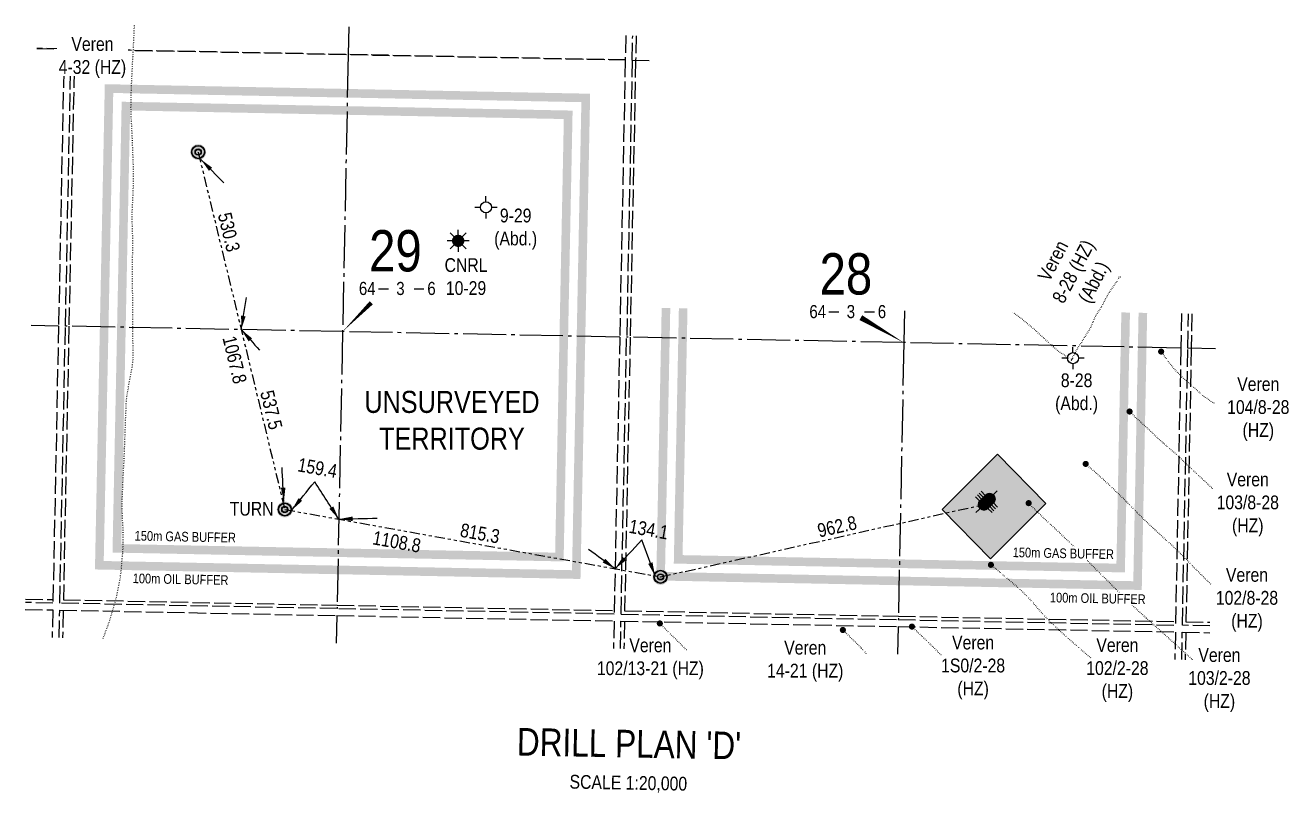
# Model space of a CAD drawing. Extents: x 398369 to 421873, y 6032457 to 6050071.
# Drawn here: x 417433 to 421102, y 6039778 to 6042005 of the extents above; entities that cross this region are included whole.
import ezdxf
from ezdxf.enums import TextEntityAlignment as Align

# ---------------------------------------------------------------- set-up
doc = ezdxf.new("R2010")
doc.units = 0
doc.header["$LTSCALE"] = 5
for name, pattern in [('foc-DOT', [1, 0.2, -0.8]), ('foc-DRILLPATH', [14.75, 6, -1.75, 1.75, -1.75, 1.75, -1.75]), ('foc-QUARTERLINE', [33, 25, -3, 2, -3]), ('foc-UNSURVEYED', [12.5, 10, -2.5])]:
    doc.linetypes.add(name, pattern=pattern)
for name, color, linetype in [('10', 1, 'Continuous'), ('9', 3, 'Continuous'), ('ABADATA-DRILL', 8, 'foc-DOT'), ('ABADATA-DRILL-T', 8, 'Continuous'), ('AS-TARGET-GAS', 182, 'Continuous'), ('AS-TARGET-GAS-H', 181, 'Continuous'), ('AS-TARGET-OIL', 146, 'Continuous'), ('AS-TARGET-OIL-H', 131, 'Continuous'), ('DETAIL-HZ-Existing', 8, 'foc-DOT'), ('DETAIL-T', 7, 'Continuous'), ('L-BD', 7, 'Continuous'), ('L-MON', 1, 'Continuous'), ('L-SECLBL', 7, 'Continuous'), ('L-SECQ', 8, 'foc-QUARTERLINE'), ('L-UNS-T', 3, 'Continuous'), ('L-USEC', 7, 'foc-UNSURVEYED'), ('P-BUFFER-PURPLE-T', 187, 'Continuous'), ('P-PDRILLPATH', 12, 'foc-DRILLPATH'), ('P-PROPOSED', 10, 'Continuous'), ('P-PROPOSED-H', 21, 'Continuous')]:
    doc.layers.add(name, color=color, linetype=linetype)
doc.styles.add('80CG', font='ARIALN.TTF', dxfattribs={"height": 10})
doc.styles.add('80L', font='ARIALN.TTF', dxfattribs={"height": 10})
doc.styles.add('SIMPLEX', font='ARIALN.TTF')
doc.styles.get("Standard").update_dxf_attribs({"font": 'ARIALN.TTF'})
doc.dimstyles.new('Compass 5 000', dxfattribs={"dimscale": 5, "dimtxt": 9, "dimasz": 2, "dimexe": 0.2, "dimexo": 0.0625, "dimgap": 0.5, "dimtad": 0, "dimtih": 1, "dimtoh": 1, "dimzin": 0, "dimdsep": 46, "dimtxsty": '80CG', "dimcen": 0.1, "dimse1": 1, "dimse2": 1, "dimclrd": 256, "dimclrt": 256, "dimaunit": 1, "dimadec": 4, "dimazin": 0, "dimtfac": 0.06, "dimtofl": 0, "dimtmove": 0, "dimatfit": 1, "dimfxl": 0.2, "dimtolj": 1, "dimtzin": 0, "dimlwd": -1, "dimarcsym": 0})

# ---------------------------------------------------------------- blocks, each defined once
blk = doc.blocks.new('GABD')
for p, q in [((-0.81, 0), (-1.62, 0)), ((0, 0.81), (0, 1.62)), ((1.62, 0), (0.81, 0)), ((0, -0.81), (0, -1.62))]:
    blk.add_line(p, q)
blk.add_circle((0, 0), 0.8)
blk = doc.blocks.new('GAS')
h = blk.add_hatch(color=255)
h.dxf.hatch_style = 1
edge = h.paths.add_edge_path()
edge.add_arc((0, 0), 0.9, 0, 360)
for p, q in [((-0.81, 0), (-1.62, 0)), ((-0.57, 0.57), (-1.14, 1.14)), ((0, 0.81), (0, 1.62)), ((0.57, 0.57), (1.14, 1.14)), ((1.62, 0), (0.81, 0)), ((-0.57, -0.57), (-1.14, -1.14)), ((0, -0.81), (0, -1.62)), ((1.14, -1.14), (0.57, -0.57))]:
    blk.add_line(p, q)
blk.add_circle((0, 0), 0.8)
blk = doc.blocks.new('BH_Existing')
at = {"layer": 'DETAIL-HZ-Existing'}
h = blk.add_hatch(color=256, dxfattribs=at)
h.dxf.hatch_style = 1
edge = h.paths.add_edge_path()
edge.add_arc((0, 0), 0.45, 0, 360)
blk = doc.blocks.new('L-SECLBL')
at = {"layer": '9', "color": 7}
for p, q in [((-5.08, -27.83), (-12.29, -27.83)), ((20.7, -27.83), (13.5, -27.83))]:
    blk.add_line(p, q, dxfattribs=at)
at = {"layer": '10', "color": 2, "style": 'SIMPLEX'}
blk.add_attdef('SEC', text='', height=30, dxfattribs=at).set_placement((0, 0), align=Align.MIDDLE)
at = {"layer": '10', "color": 5, "style": '80L'}
blk.add_attdef('TWP', text='', height=9.5, dxfattribs=at).set_placement((-14.43, -27.37), align=Align.MIDDLE_RIGHT)
blk.add_attdef('RGE', text='', height=9.5, dxfattribs=at).set_placement((3.62, -27.37), align=Align.MIDDLE_CENTER)
blk.add_attdef('MER', text='', height=9.5, dxfattribs=at).set_placement((23.17, -27.37), align=Align.MIDDLE_LEFT)
blk = doc.blocks.new('WC')
at = {"layer": 'L-MON'}
h = blk.add_hatch(color=255, dxfattribs=at)
h.dxf.hatch_style = 1
edge = h.paths.add_edge_path()
edge.add_arc((0, 0), 0.9, 0, 360)
at = {"layer": 'L-MON', "color": 240, "flags": 128}
for points in [[(-0.62, 0.5), (-1.23, 1.12)], [(0.52, 0.61), (1.13, 1.21)], [(-1.18, -1.18), (-0.56, -0.57)], [(1.16, -1.18), (0.56, -0.57)]]:
    blk.add_lwpolyline(points, dxfattribs=at)
at = {"layer": 'L-MON', "color": 240}
for radius in [0.8, 0.373]:
    blk.add_circle((0, 0), radius, dxfattribs=at)
blk = doc.blocks.new('plbh')
at = {"layer": 'L-MON'}
h = blk.add_hatch(color=255, dxfattribs=at)
h.dxf.hatch_style = 1
edge = h.paths.add_edge_path()
edge.add_arc((0, 0), 1.16, 0, 360)
h = blk.add_hatch(color=256, dxfattribs=at)
h.dxf.hatch_style = 1
h.paths.add_polyline_path([(-0.96, 0, 1), (0.96, 0, 1)])
h.paths.add_polyline_path([(0.91, 0, -1), (-0.91, 0, -1)], flags=16)
h.paths.add_polyline_path([(0.45, 0, -1), (-0.45, 0, -1)], flags=0)
h = blk.add_hatch(color=256, dxfattribs=at)
h.dxf.hatch_style = 1
h.paths.add_polyline_path([(-0.45, 0, 1), (0.45, 0, 1)])
h.paths.add_polyline_path([(0.4, 0, -1), (-0.4, 0, -1)], flags=16)
at = {"layer": 'L-MON', "color": 240}
for radius in [0.96, 0.91, 0.45, 0.4]:
    blk.add_circle((0, 0), radius, dxfattribs=at)

msp = doc.modelspace()

# ---------------------------------------------------------------- hatches: boundary and pattern name
at = {"layer": 'AS-TARGET-GAS-H'}
h = msp.add_hatch(color=256, dxfattribs=at)
h.dxf.hatch_style = 1
h.paths.add_polyline_path([(417686.651, 6040475.002), (417713.248, 6041783.517), (419022.411, 6041757.846), (418996.284, 6040449.322)])
h.paths.add_polyline_path([(417712.143, 6040499.496), (417737.724, 6041758.043), (418996.928, 6041733.352), (418971.798, 6040474.796)], flags=16)
h = msp.add_hatch(color=256, dxfattribs=at)
h.dxf.hatch_style = 1
h.paths.add_polyline_path([(419355.992, 6041184.12), (419331.003, 6041184.404), (419316.201, 6040443.049), (420625.834, 6040417.369), (420640.622, 6041171.573), (420615.638, 6041172.063), (420601.339, 6040442.843), (419341.684, 6040467.543)])
at = {"layer": 'AS-TARGET-OIL-H'}
h = msp.add_hatch(color=256, dxfattribs=at)
h.dxf.hatch_style = 1
h.paths.add_polyline_path([(417635.667, 6040426.014), (417664.294, 6041834.465), (419073.378, 6041806.835), (419045.255, 6040398.374)])
h.paths.add_polyline_path([(417661.159, 6040450.508), (417688.771, 6041808.991), (419047.894, 6041782.34), (419020.769, 6040423.848)], flags=16)
h = msp.add_hatch(color=256, dxfattribs=at)
h.dxf.hatch_style = 1
h.paths.add_polyline_path([(419306.015, 6041184.688), (419281.026, 6041184.973), (419265.234, 6040394.06), (420674.822, 6040366.42), (420690.591, 6041170.593), (420665.607, 6041171.083), (420650.328, 6040391.895), (419290.717, 6040418.555)])
at = {"layer": 'P-PROPOSED-H'}
h = msp.add_hatch(color=256, dxfattribs=at)
h.dxf.hatch_style = 1
h.paths.add_polyline_path([(420396.113, 6040617.709), (420235.715, 6040456.916), (420095.728, 6040599.795), (420256.126, 6040760.588)])

# ---------------------------------------------------------------- linework, layer by layer
at = {"layer": 'ABADATA-DRILL', "flags": 128}
for points in [[(420613.873, 6041274.841), (420613.873, 6041274.841), (420613.011, 6041274.787), (420612.463, 6041274.858), (420612.254, 6041274.942), (420611.877, 6041275.08), (420611.287, 6041275.091), (420610.712, 6041274.853), (420609.943, 6041274.408), (420609.57, 6041274.225), (420608.594, 6041273.924), (420608.383, 6041273.898), (420608.173, 6041273.892), (420607.984, 6041273.946), (420608.165, 6041274.012), (420608.456, 6041274.067), (420608.767, 6041274.071), (420609.005, 6041273.986), (420608.965, 6041273.457), (420608.817, 6041273.049), (420608.605, 6041272.463), (420608.321, 6041271.729), (420607.454, 6041269.896), (420606.832, 6041268.758), (420604.264, 6041264.807), (420600.686, 6041259.877), (420597.921, 6041256.06), (420596.511, 6041254.027), (420592.227, 6041247.75), (420587.952, 6041241.433), (420583.694, 6041234.985), (420579.547, 6041228.526), (420575.617, 6041221.952), (420571.904, 6041215.223), (420568.489, 6041208.869), (420565.063, 6041202.515), (420561.505, 6041196.004), (420558.15, 6041189.698), (420554.985, 6041183.879), (420551.423, 6041178.208), (420547.293, 6041172.118), (420543.279, 6041165.826), (420539.484, 6041159.009), (420535.965, 6041151.457), (420532.989, 6041144.044), (420530.097, 6041136.839), (420526.746, 6041129.713), (420523.276, 6041123.1), (420519.966, 6041117.014), (420516.095, 6041110.889), (420511.41, 6041104.1), (420506.676, 6041096.781), (420502.189, 6041089.348), (420497.798, 6041082.203), (420493.294, 6041075.43), (420488.752, 6041068.738), (420484.636, 6041061.857), (420481.232, 6041055.603), (420478.684, 6041050.642), (420476.338, 6041046.287), (420474.05, 6041042.331), (420472.399, 6041039.213), (420471.272, 6041036.845), (420470.531, 6041035.269), (420470.131, 6041034.247), (420470.238, 6041033.574), (420470.883, 6041033.342), (420471.688, 6041033.566), (420472.001, 6041033.75), (420472.356, 6041033.973), (420472.79, 6041034.194), (420472.8, 6041034.164), (420472.468, 6041034.091), (420472.118, 6041034.077), (420471.908, 6041034.072), (420471.818, 6041034.063), (420471.789, 6041034.134), (420471.782, 6041034.284), (420471.745, 6041034.465), (420471.68, 6041034.686), (420471.604, 6041034.888), (420471.456, 6041034.991), (420471.187, 6041035.086), (420470.582, 6041035.338), (420469.641, 6041035.797), (420468.443, 6041036.41), (420467.048, 6041037.188), (420465.506, 6041038.128), (420463.807, 6041039.232), (420461.921, 6041040.449), (420459.945, 6041041.698), (420457.822, 6041043.07), (420455.61, 6041044.524), (420453.399, 6041046.017), (420451.207, 6041047.461), (420449.074, 6041048.863), (420446.861, 6041050.277), (420444.529, 6041051.713), (420442.077, 6041053.191), (420439.558, 6041054.781), (420436.942, 6041056.553), (420434.192, 6041058.607), (420431.356, 6041060.883), (420428.384, 6041063.352), (420425.197, 6041066.045), (420421.832, 6041068.882), (420418.211, 6041071.963), (420414.346, 6041075.27), (420410.354, 6041078.819), (420406.131, 6041082.773), (420401.714, 6041087.01), (420397.08, 6041091.442), (420392.226, 6041095.888), (420386.978, 6041100.612), (420381.583, 6041105.499), (420375.904, 6041110.702), (420370.018, 6041116.078), (420363.855, 6041121.59), (420357.602, 6041127.104), (420351.456, 6041132.466), (420345.014, 6041137.983), (420338.499, 6041143.402), (420331.763, 6041148.786), (420324.778, 6041154.204), (420317.566, 6041159.777), (420310.314, 6041165.32), (420302.971, 6041170.845), (420299.606, 6041173.392)], [(420613.873, 6041274.841), (420613.873, 6041274.841), (420613.011, 6041274.787), (420612.463, 6041274.858), (420612.254, 6041274.942), (420611.877, 6041275.08), (420611.287, 6041275.091), (420610.712, 6041274.853), (420609.943, 6041274.408), (420609.57, 6041274.225), (420608.594, 6041273.924), (420608.383, 6041273.898), (420608.173, 6041273.892), (420607.984, 6041273.946), (420608.165, 6041274.012), (420608.456, 6041274.067), (420608.767, 6041274.071), (420609.005, 6041273.986), (420608.965, 6041273.457), (420608.817, 6041273.049), (420608.605, 6041272.463), (420608.321, 6041271.729), (420607.454, 6041269.896), (420606.832, 6041268.758), (420604.264, 6041264.807), (420600.686, 6041259.877), (420597.921, 6041256.06), (420596.511, 6041254.027), (420592.227, 6041247.75), (420587.952, 6041241.433), (420583.694, 6041234.985), (420579.547, 6041228.526), (420575.617, 6041221.952), (420571.904, 6041215.223), (420568.489, 6041208.869), (420565.063, 6041202.515), (420561.505, 6041196.004), (420558.15, 6041189.698), (420554.985, 6041183.879), (420551.423, 6041178.208), (420547.293, 6041172.118), (420543.279, 6041165.826), (420539.484, 6041159.009), (420535.965, 6041151.457), (420532.989, 6041144.044), (420530.097, 6041136.839), (420526.746, 6041129.713), (420523.276, 6041123.1), (420519.966, 6041117.014), (420516.095, 6041110.889), (420511.41, 6041104.1), (420506.676, 6041096.781), (420502.189, 6041089.348), (420497.798, 6041082.203), (420493.294, 6041075.43), (420488.752, 6041068.738), (420484.636, 6041061.857), (420481.232, 6041055.603), (420478.684, 6041050.642), (420476.338, 6041046.287), (420474.05, 6041042.331), (420472.399, 6041039.213), (420471.272, 6041036.845), (420470.531, 6041035.269), (420470.131, 6041034.247), (420470.238, 6041033.574), (420470.883, 6041033.342), (420471.688, 6041033.566), (420472.001, 6041033.75), (420472.356, 6041033.973), (420472.79, 6041034.194), (420472.8, 6041034.164), (420472.468, 6041034.091), (420472.118, 6041034.077), (420471.908, 6041034.072), (420471.818, 6041034.063), (420471.789, 6041034.134), (420471.782, 6041034.284), (420471.745, 6041034.465), (420471.68, 6041034.686), (420471.624, 6041034.887), (420471.52, 6041035.199), (420471.444, 6041035.411), (420471.388, 6041035.622), (420471.434, 6041035.911), (420471.652, 6041036.337), (420471.979, 6041036.711), (420472.353, 6041036.904), (420472.706, 6041037.057), (420473.089, 6041037.189), (420473.462, 6041037.352), (420473.766, 6041037.556), (420473.981, 6041037.792), (420474.086, 6041038.04), (420474.141, 6041038.289), (420474.316, 6041038.525), (420474.58, 6041038.74), (420474.741, 6041038.807), (420474.892, 6041038.844), (420474.952, 6041038.843), (420475.122, 6041038.839)], [(420885.406, 6040908.624), (420880.115, 6040911.531), (420864.027, 6040922.202), (420848.894, 6040934.135), (420834.276, 6040946.838), (420820.173, 6040959.801), (420805.644, 6040972.462), (420791.104, 6040985.064), (420777.563, 6040998.656), (420764.941, 6041013.251), (420753.152, 6041028.52), (420744.205, 6041040.674), (420731.132, 6041058.348)], [(420880.53, 6040659.931), (420877.998, 6040662.386), (420864.305, 6040675.872), (420850.344, 6040688.962), (420836.152, 6040701.988), (420822.184, 6040715.178), (420808.375, 6040728.386), (420794.6, 6040741.743), (420780.663, 6040754.993), (420766.357, 6040767.81), (420751.816, 6040780.372), (420737.337, 6040793.023), (420723.091, 6040805.829), (420709.02, 6040818.881), (420694.985, 6040832.283), (420681.006, 6040845.424), (420666.863, 6040858.398), (420654.622, 6040869.876), (420639.469, 6040884.399)], [(420875.109, 6040383.514), (420864.665, 6040393.792), (420851.003, 6040407.317), (420837.291, 6040420.863), (420823.793, 6040434.564), (420810.518, 6040448.452), (420797.159, 6040462.171), (420783.629, 6040475.783), (420769.915, 6040489.209), (420755.833, 6040502.222), (420741.657, 6040515.027), (420727.473, 6040527.932), (420713.31, 6040540.906), (420699.319, 6040553.987), (420685.452, 6040567.276), (420671.8, 6040580.791), (420658.29, 6040594.433), (420644.781, 6040608.095), (420631.361, 6040621.755), (420617.819, 6040635.258), (420604.124, 6040648.653), (420590.247, 6040661.922), (420576.227, 6040675.044), (420562.084, 6040688.008), (420547.817, 6040700.785), (420533.459, 6040713.443), (420527.813, 6040718.402), (420512.119, 6040732.346)], [(420822.548, 6040163.572), (420816.742, 6040169.12), (420802.639, 6040182.083), (420788.222, 6040194.842), (420773.886, 6040207.66), (420759.601, 6040220.517), (420745.345, 6040233.333), (420731.069, 6040246.139), (420716.763, 6040258.917), (420702.437, 6040271.724), (420688.241, 6040284.559), (420674.117, 6040297.443), (420659.984, 6040310.437), (420645.934, 6040323.549), (420632.056, 6040336.758), (420618.213, 6040350.256), (420604.582, 6040363.851), (420591.062, 6040377.493), (420577.593, 6040391.134), (420563.94, 6040404.639), (420550.238, 6040418.165), (420536.667, 6040431.758), (420523.098, 6040445.441), (420509.68, 6040459.201), (420496.385, 6040473.059), (420483.15, 6040486.966), (420469.592, 6040500.699), (420455.676, 6040514.049), (420441.657, 6040527.2), (420427.637, 6040540.312), (420413.585, 6040553.354), (420399.485, 6040566.448), (420385.595, 6040579.547), (420371.789, 6040592.905), (420361.172, 6040603.55), (420346.478, 6040618.545)], [(420526.701, 6040169.373), (420517.342, 6040177.121), (420502.822, 6040189.732), (420488.351, 6040202.292), (420473.862, 6040214.933), (420459.424, 6040227.622), (420445.065, 6040240.31), (420430.923, 6040253.304), (420417.005, 6040266.534), (420403.353, 6040280.049), (420389.997, 6040293.908), (420377.21, 6040308.206), (420364.77, 6040322.878), (420352.123, 6040337.183), (420338.989, 6040351.148), (420325.202, 6040364.436), (420310.866, 6040377.203), (420296.315, 6040389.785), (420281.691, 6040402.158), (420267.075, 6040414.471), (420252.398, 6040426.696), (420236.96, 6040439.394)], [(419352.879, 6040192.39), (419343.026, 6040202.352), (419329.496, 6040215.838), (419315.747, 6040229.378), (419302.098, 6040242.887), (419289.716, 6040255.25), (419275.599, 6040269.418)], [(419875.143, 6040182.149), (419870.87, 6040186.626), (419860.921, 6040197.12), (419854.244, 6040204.041), (419847.485, 6040210.893), (419841.459, 6040216.88), (419840.645, 6040217.686), (419830.307, 6040227.758), (419819.95, 6040237.8), (419807.05, 6040250.341)], [(420092.248, 6040177.892), (420089.841, 6040180.242), (420082.982, 6040187.066), (420076.349, 6040193.706), (420069.254, 6040200.764), (420062.334, 6040207.539), (420055.352, 6040214.245), (420048.37, 6040220.951), (420041.348, 6040227.648), (420034.296, 6040234.296), (420027.293, 6040240.973), (420023.405, 6040244.728), (420007.639, 6040260.076)]]:
    msp.add_lwpolyline(points, dxfattribs=at)
at = {"layer": 'L-SECLBL', "color": 5, "flags": 128}
for points in [[(418354.648, 6041116.422, 0, 12.817, 0), (418438.114, 6041200.223, 0, 12.817, 0)], [(419983.963, 6041084.473, 0, 15.993, 0), (419859.232, 6041156.953, 0, 0, 0)]]:
    msp.add_lwpolyline(points, format="xyseb", dxfattribs=at)
at = {"layer": 'L-SECQ'}
for p, q in [((418372.465, 6042000.78), (418370.849, 6041920.586)), ((418370.849, 6041920.586), (418354.648, 6041116.422)), ((419985.794, 6041176.96), (419983.963, 6041084.473)), ((417529.939, 6041132.593), (417450.106, 6041134.159)), ((418354.648, 6041116.422), (417550.043, 6041132.199)), ((418354.648, 6041116.422), (418338.447, 6040312.258)), ((419159.254, 6041100.645), (418354.648, 6041116.422)), ((419983.963, 6041084.473), (419179.358, 6041100.25)), ((419983.963, 6041084.473), (419968.051, 6040280.303)), ((420788.569, 6041068.696), (419983.963, 6041084.473)), ((420888.506, 6041066.737), (420808.673, 6041068.302)), ((418338.042, 6040292.153), (418336.422, 6040211.732)), ((419967.653, 6040260.199), (419966.073, 6040180.366))]:
    msp.add_line(p, q, dxfattribs=at)
at = {"layer": 'L-USEC'}
for p, q in [((419176.721, 6041975.469), (419175.311, 6041904.812)), ((419195.415, 6041904.418), (419196.82, 6041974.807)), ((419206.875, 6041974.475), (419205.472, 6041904.209)), ((417466.451, 6041938.32), (417546.284, 6041936.755)), ((417546.284, 6041936.755), (417466.451, 6041938.32)), ((417546.284, 6041936.755), (417529.939, 6041132.593)), ((417550.043, 6041132.199), (417566.388, 6041936.36)), ((417576.445, 6041936.142), (417560.1, 6041132.002)), ((417566.388, 6041936.36), (419175.311, 6041904.812)), ((419175.311, 6041904.812), (417566.388, 6041936.36)), ((419175.311, 6041904.812), (419159.254, 6041100.645)), ((419195.415, 6041904.418), (419179.358, 6041100.25)), ((419205.472, 6041904.209), (419189.415, 6041100.053)), ((419195.415, 6041904.418), (419244.733, 6041903.45)), ((420790.528, 6041168.634), (420788.569, 6041068.696)), ((420808.673, 6041068.302), (420810.633, 6041168.239)), ((420820.69, 6041168.042), (420818.73, 6041068.105)), ((417529.939, 6041132.593), (417513.594, 6040328.432)), ((417533.698, 6040328.038), (417550.043, 6041132.199)), ((417560.1, 6041132.002), (417543.959, 6040337.897)), ((419159.254, 6041100.645), (419143.197, 6040296.477)), ((419163.301, 6040296.083), (419179.358, 6041100.25)), ((419189.415, 6041100.053), (419173.559, 6040305.943)), ((420788.569, 6041068.696), (420772.8, 6040264.523)), ((420792.905, 6040264.129), (420808.673, 6041068.302)), ((420818.73, 6041068.105), (420803.159, 6040273.989)), ((417433.965, 6040340.054), (417513.798, 6040338.489)), ((417543.959, 6040337.897), (418338.65, 6040322.314)), ((417433.352, 6040309.893), (417513.185, 6040308.328)), ((417513.594, 6040328.432), (417433.76, 6040329.997)), ((417513.185, 6040308.328), (417511.562, 6040228.496)), ((417531.667, 6040228.101), (417533.289, 6040307.934)), ((417533.289, 6040307.934), (418338.042, 6040292.153)), ((418338.447, 6040312.258), (417533.698, 6040328.038)), ((417543.346, 6040307.736), (417541.723, 6040227.904)), ((419143.197, 6040296.477), (418338.447, 6040312.258)), ((418338.65, 6040322.314), (419143.387, 6040306.534)), ((419173.559, 6040305.943), (419968.25, 6040290.36)), ((418338.042, 6040292.153), (419142.796, 6040276.373)), ((419142.796, 6040276.373), (419141.202, 6040196.541)), ((419161.306, 6040196.147), (419162.9, 6040275.979)), ((419162.9, 6040275.979), (419967.653, 6040260.199)), ((419163.294, 6040296.083), (419968.051, 6040280.303)), ((419172.956, 6040275.771), (419171.363, 6040195.949)), ((419968.051, 6040280.303), (420772.8, 6040264.523)), ((419968.25, 6040290.36), (420772.998, 6040274.58)), ((420872.738, 6040262.564), (420792.905, 6040264.129)), ((420803.159, 6040273.989), (420872.935, 6040272.621)), ((419967.653, 6040260.199), (420772.406, 6040244.419)), ((420772.406, 6040244.419), (420770.841, 6040164.586)), ((420790.945, 6040164.192), (420792.51, 6040244.025)), ((420792.51, 6040244.025), (420872.344, 6040242.459)), ((420802.567, 6040243.828), (420801.002, 6040163.994))]:
    msp.add_line(p, q, dxfattribs=at)

# ---------------------------------------------------------------- block references
at = {"layer": 'ABADATA-DRILL-T'}
for name, p, xscale, yscale, zscale in [('GABD', (418770.895, 6041477.031), 19.99133700000017, 19.99133700000017, 19.99133700000017), ('GAS', (418690.177, 6041379.811), 19.99133700000017, 19.99133700000017, 19.99133700000017), ('GABD', (420475.071, 6041039.244), 19.99133700000017, 19.99133700000017, 19.99133700000017), ('BH_Existing', (420731.132, 6041058.348), 19.99133700000006, 19.99133700000006, 19.99133700000006), ('BH_Existing', (420639.469, 6040884.399), 19.99133700000006, 19.99133700000006, 19.99133700000006), ('BH_Existing', (420512.119, 6040732.346), 19.99133700000006, 19.99133700000006, 19.99133700000006), ('BH_Existing', (420346.478, 6040618.545), 19.99133700000006, 19.99133700000006, 19.99133700000006), ('BH_Existing', (420236.96, 6040439.394), 19.99133700000006, 19.99133700000006, 19.99133700000006), ('BH_Existing', (419275.656, 6040269.378), 19.99133700000017, 19.99133700000017, 19.99133700000017), ('BH_Existing', (420007.664, 6040260.1), 19.99133700000017, 19.99133700000017, 19.99133700000017), ('BH_Existing', (419807.057, 6040250.279), 19.99133700000017, 19.99133700000017, 19.99133700000017)]:
    msp.add_blockref(name, p, dxfattribs=dict(at, xscale=xscale, yscale=yscale, zscale=zscale))
at = {"layer": 'L-MON', "color": 2}
for name, p, xscale, yscale, zscale in [('plbh', (417935.384, 6041637.404), 19.99133700000017, 19.99133700000017, 19.99133700000017), ('WC', (420216.886, 6040614.534), 19.99133700000013, 19.99133700000013, 19.99133700000013), ('WC', (420222.181, 6040619.842), 19.99133700000013, 19.99133700000013, 19.99133700000013), ('WC', (420227.476, 6040625.15), 19.99133700000013, 19.99133700000013, 19.99133700000013), ('WC', (420232.771, 6040630.458), 19.99133700000013, 19.99133700000013, 19.99133700000013)]:
    msp.add_blockref(name, p, dxfattribs=dict(at, xscale=xscale, yscale=yscale, zscale=zscale))
at = {"layer": 'L-MON', "xscale": 19.99133700000016, "yscale": 19.99133700000016, "zscale": 19.99133700000016}
msp.add_blockref('plbh', (419277.708, 6040404.417), dxfattribs=at)
at = {"layer": 'L-SECLBL', "color": 5, "xscale": 3.998267400000043, "yscale": 3.998267400000043, "zscale": 3.998267400000043}
for p, values in [((418508.049, 6041351.021), {'SEC': '29', 'TWP': '64', 'RGE': '3', 'MER': '6'}), ((419815.875, 6041283.926), {'SEC': '28', 'TWP': '64', 'RGE': '3', 'MER': '6'})]:
    msp.add_blockref('L-SECLBL', p, dxfattribs=at).add_auto_attribs(values)

# ---------------------------------------------------------------- texts
at = {"layer": 'ABADATA-DRILL-T', "attachment_point": 1, "style": '80L'}
for s, width, insert, char_height in [('\\pxqc;9-29\\P(Abd.)', 37.20703, (418838.539, 6041473.336), 39.9827), ('\\pxqc;CNRL\\P10-29', 18.72321, (418703.671, 6041329.382), 39.9827), ('\\pxqc;8-28\\P(Abd.)', 11.33242, (420480.012, 6040995.087), 39.9827), ('\\pxqc;Veren\\P104/8-28 (HZ)', 70.70709, (420977.779, 6040983.978), 39.98267), ('\\pxqc;Veren\\P103/8-28 (HZ)', 70.70709, (420947.32, 6040707.287), 39.98267), ('\\pxqc;Veren\\P102/8-28 (HZ)', 70.70709, (420944.98, 6040430.313), 39.98267), ('\\pxqc;Veren\\P102/13-21 (HZ)', 307.67212, (419094.371, 6040225.883), 39.98267), ('\\pxqc;Veren\\P1S0/2-28 (HZ)', 213.71467, (420078.353, 6040233.908), 39.98267), ('\\pxqc;Veren\\P102/2-28 (HZ)', 70.70709, (420568.752, 6040226.401), 39.98267), ('\\pxqc;Veren\\P103/2-28 (HZ)', 70.70709, (420864.936, 6040197.612), 39.98267)]:
    msp.add_mtext_dynamic_manual_height_columns(s, width=width, gutter_width=50.022, heights=[0], dxfattribs=dict(at, insert=insert, char_height=char_height))
at = {"layer": 'AS-TARGET-GAS', "insert": (417751.34, 6040537.974), "char_height": 27.98787, "attachment_point": 1, "rotation": 358.87667, "style": '80L'}
msp.add_mtext_dynamic_manual_height_columns('150m GAS BUFFER', width=350.73979, gutter_width=189.999, heights=[0], dxfattribs=at)
at = {"layer": 'AS-TARGET-OIL', "insert": (417745.628, 6040414.391), "char_height": 27.98787, "attachment_point": 1, "rotation": 358.87667, "style": '80L'}
msp.add_mtext_dynamic_manual_height_columns('100m OIL BUFFER', width=403.96626, gutter_width=189.999, heights=[0], dxfattribs=at)
at = {"layer": 'DETAIL-T', "color": 3, "insert": (418704.197, 6039968.999), "char_height": 79.99595, "width": 965.88066, "attachment_point": 1, "rotation": 358.969991, "style": '80CG'}
msp.add_mtext("\\pxqc;DRILL PLAN 'D'\\P{\\H0.5002x;SCALE 1:20,000}", dxfattribs=at)
at = {"layer": 'L-BD'}
for s, rotation, p in [('1067.8', 283.623325, (418041.506, 6041034.594)), ('962.8', 12.610777, (419790.178, 6040550.641)), ('1108.8', 349.833114, (418512.083, 6040506.563))]:
    msp.add_text(s, height=39.9827, rotation=rotation, dxfattribs=at).set_placement(p, align=Align.MIDDLE_CENTER)
at = {"layer": 'P-BUFFER-PURPLE-T'}
for s, rotation, p in [('530.3', 283.623325, (418024.94, 6041405.081)), ('537.5', 283.623325, (418147.98, 6040889.069)), ('159.4', 349.833114, (418281.744, 6040720.798)), ('815.3', 349.833114, (418753.667, 6040531.053)), ('134.1', 349.833114, (419243.657, 6040542.397))]:
    msp.add_text(s, height=39.9827, rotation=rotation, dxfattribs=at).set_placement(p, align=Align.MIDDLE_CENTER)

# ---------------------------------------------------------------- leaders
at = {"layer": 'P-BUFFER-PURPLE-T', "path_type": 1}
for points in [[(417943.329, 6041616.155), (418009.997, 6041547.767)], [(418060.248, 6041122.195), (418075.356, 6041215.681)], [(418060.248, 6041122.195), (418113.667, 6041062.46)], [(418184.204, 6040623.334), (418178.942, 6040722.319)], [(418206.983, 6040598.028), (418273.63, 6040680.692)], [(418343.679, 6040571.918), (418273.63, 6040680.692)], [(418343.679, 6040571.918), (418455.308, 6040575.012)], [(419145.824, 6040428.068), (419068.546, 6040483.924)], [(419145.824, 6040428.068), (419223.875, 6040511.719)], [(419261.811, 6040407.008), (419223.875, 6040511.719)]]:
    msp.add_leader(points, dimstyle='Compass 5 000', override={"dimasz": 8}, dxfattribs=at)

# ---------------------------------------------------------------- next in the draw order: texts
at = {"layer": 'ABADATA-DRILL-T', "char_height": 39.98267, "attachment_point": 1, "style": '80L', "bg_fill": 3, "box_fill_scale": 1.15, "bg_fill_color": 256, "bg_fill_true_color": 256, "bg_fill_transparency": 0}
for s, width, insert in [('\\pxqc;Veren\\P4-32 (HZ)', 193.7172, (417531.54, 6041971.13)), ('\\pxqc;Veren\\P14-21 (HZ)', 253.18857, (419571.243, 6040218.979))]:
    msp.add_mtext_dynamic_manual_height_columns(s, width=width, gutter_width=50.022, heights=[0], dxfattribs=dict(at, insert=insert))
at = {"layer": 'ABADATA-DRILL-T', "insert": (420339.75, 6041218.201), "char_height": 39.98267, "attachment_point": 1, "rotation": 62.309336, "style": '80L', "bg_fill": 3, "box_fill_scale": 1.15, "bg_fill_color": 256, "bg_fill_true_color": 256, "bg_fill_transparency": 0}
msp.add_mtext_dynamic_manual_height_columns('\\pxqc;Veren\\P8-28 (HZ)\\P(Abd.)', width=255.43829, gutter_width=50.022, heights=[0], dxfattribs=at)
at = {"layer": 'AS-TARGET-GAS', "insert": (420300.521, 6040489.814), "char_height": 27.98787, "attachment_point": 1, "rotation": 358.87667, "style": '80L', "bg_fill": 3, "box_fill_scale": 1.15, "bg_fill_color": 256, "bg_fill_true_color": 256, "bg_fill_transparency": 0}
msp.add_mtext_dynamic_manual_height_columns('150m GAS BUFFER', width=294.06358, gutter_width=189.999, heights=[0], dxfattribs=at)
at = {"layer": 'AS-TARGET-OIL', "insert": (420408.532, 6040358.836), "char_height": 27.98787, "attachment_point": 1, "rotation": 358.87667, "style": '80L', "bg_fill": 3, "box_fill_scale": 1.15, "bg_fill_color": 256, "bg_fill_true_color": 256, "bg_fill_transparency": 0}
msp.add_mtext_dynamic_manual_height_columns('100m OIL BUFFER', width=278.03208, gutter_width=189.999, heights=[0], dxfattribs=at)
at = {"layer": 'L-UNS-T', "color": 3, "insert": (418672.134, 6040858.578), "char_height": 63.97228, "attachment_point": 5, "style": '80L', "bg_fill": 3, "box_fill_scale": 1.15, "bg_fill_color": 256, "bg_fill_true_color": 256, "bg_fill_transparency": 0}
msp.add_mtext_dynamic_manual_height_columns('\\pxqc;UNSURVEYED TERRITORY', width=126.46853, gutter_width=47.521, heights=[0], dxfattribs=at)
at = {"layer": 'P-PDRILLPATH', "insert": (418027.016, 6040622.247), "char_height": 39.9827, "attachment_point": 1, "style": '80L', "bg_fill": 3, "box_fill_scale": 1.15, "bg_fill_color": 256, "bg_fill_true_color": 256, "bg_fill_transparency": 0}
msp.add_mtext_dynamic_manual_height_columns('TURN', width=30.95925, gutter_width=50.022, heights=[0], dxfattribs=at)

# ---------------------------------------------------------------- next in the draw order: linework, layer by layer
at = {"layer": 'ABADATA-DRILL', "flags": 128}
msp.add_lwpolyline([(417658.882, 6040225.607), (417659.804, 6040227.937), (417662.879, 6040235.526), (417666.014, 6040243.164), (417669.041, 6040250.874), (417672.052, 6040258.774), (417674.969, 6040266.937), (417677.7, 6040275.373), (417680.344, 6040283.901), (417682.969, 6040292.48), (417685.695, 6040301.146), (417688.262, 6040309.826), (417690.701, 6040318.648), (417693.241, 6040327.499), (417695.619, 6040336.252), (417697.871, 6040345.178), (417700.099, 6040353.935), (417702.101, 6040362.876), (417703.892, 6040371.792), (417705.703, 6040380.687), (417707.307, 6040389.756), (417708.662, 6040398.83), (417709.958, 6040407.966), (417711.113, 6040417.094), (417712.082, 6040426.417), (417712.962, 6040435.751), (417713.821, 6040445.045), (417714.59, 6040454.352), (417715.398, 6040463.637), (417716.322, 6040473.15), (417717.183, 6040489.476), (417717.188, 6040491.686), (417717.21, 6040501.158), (417717.29, 6040510.528), (417717.46, 6040519.897), (417717.53, 6040529.257), (417717.411, 6040538.642), (417717.123, 6040548.109), (417716.605, 6040557.572), (417716.116, 6040566.994), (417715.724, 6040576.284), (417715.374, 6040585.663), (417715.025, 6040595.042), (417714.774, 6040604.399), (417714.684, 6040613.732), (417714.754, 6040623.083), (417714.974, 6040632.46), (417715.364, 6040641.814), (417715.866, 6040651.266), (417716.386, 6040660.628), (417716.776, 6040670.002), (417717.116, 6040679.367), (417717.526, 6040688.72), (417717.886, 6040698.095), (417718.316, 6040707.448), (417718.876, 6040716.799), (417719.516, 6040726.158), (417720.026, 6040735.499), (417720.376, 6040744.864), (417720.666, 6040754.23), (417721.096, 6040763.603), (417721.577, 6040772.975), (417721.898, 6040782.431), (417722.209, 6040791.796), (417722.571, 6040801.251), (417722.942, 6040810.705), (417723.373, 6040820.069), (417723.755, 6040829.543), (417723.947, 6040839.001), (417724.177, 6040848.358), (417724.546, 6040857.703), (417724.956, 6040867.026), (417725.466, 6040876.398), (417725.876, 6040885.741), (417726.027, 6040895.18), (417726.317, 6040904.536), (417726.927, 6040913.866), (417727.819, 6040923.32), (417728.978, 6040932.628), (417730.536, 6040941.868), (417732.302, 6040951.064), (417733.96, 6040960.273), (417735.538, 6040969.533), (417737.127, 6040978.842), (417738.886, 6040988.128), (417740.892, 6040997.27), (417742.85, 6041006.512), (417744.288, 6041015.795), (417745.268, 6041025.116), (417746.019, 6041034.553), (417746.649, 6041043.902), (417747.012, 6041053.377), (417747.012, 6041062.749), (417746.772, 6041072.116), (417746.551, 6041076.521), (417745.941, 6041085.875), (417745.661, 6041095.273), (417745.694, 6041104.734), (417745.613, 6041114.088), (417745.525, 6041123.522), (417745.466, 6041132.955), (417745.369, 6041142.449), (417745.357, 6041153.221), (417745.499, 6041162.66), (417745.659, 6041172.019), (417745.709, 6041181.39), (417745.659, 6041190.743), (417745.609, 6041200.116), (417745.488, 6041209.44), (417745.308, 6041218.806), (417745.15, 6041228.271), (417745.02, 6041237.635), (417744.89, 6041247), (417744.721, 6041256.385), (417744.561, 6041265.77), (417744.484, 6041275.284), (417744.373, 6041284.618), (417744.303, 6041293.971), (417744.343, 6041303.353), (417744.473, 6041312.692), (417744.713, 6041322.039), (417744.996, 6041331.545), (417745.286, 6041340.911), (417745.486, 6041350.289), (417745.546, 6041359.65), (417745.529, 6041369.142), (417745.45, 6041378.586), (417745.35, 6041387.93), (417745.192, 6041397.415), (417744.952, 6041406.772), (417744.634, 6041416.24), (417744.274, 6041425.599), (417743.865, 6041434.989), (417743.646, 6041444.446), (417743.746, 6041453.796), (417743.966, 6041463.173), (417744.309, 6041472.648), (417744.792, 6041482.16), (417745.304, 6041491.602), (417745.774, 6041500.964), (417746.195, 6041510.408), (417746.558, 6041519.882), (417746.871, 6041529.388), (417747.164, 6041538.894), (417747.359, 6041548.532), (417747.491, 6041557.971), (417747.561, 6041567.352), (417747.544, 6041576.854), (417747.475, 6041586.287), (417747.327, 6041595.752), (417747.06, 6041605.25), (417746.74, 6041614.628), (417746.32, 6041623.958), (417745.879, 6041633.299), (417745.489, 6041642.669), (417745.221, 6041652.137), (417744.963, 6041661.594), (417744.585, 6041671.063), (417744.185, 6041680.443), (417743.746, 6041689.824), (417743.276, 6041699.196), (417742.775, 6041708.538), (417742.185, 6041717.902), (417741.635, 6041727.255), (417741.174, 6041736.606), (417740.795, 6041746.026), (417740.496, 6041755.444), (417740.307, 6041764.829), (417740.337, 6041774.191), (417740.475, 6041783.45), (417740.615, 6041792.809), (417740.898, 6041802.345), (417741.249, 6041811.73), (417741.581, 6041821.205), (417741.981, 6041830.559), (417742.403, 6041840.032), (417742.834, 6041849.416), (417743.304, 6041858.788), (417743.746, 6041868.251), (417744.108, 6041877.716), (417744.44, 6041887.151), (417744.91, 6041896.543), (417745.512, 6041905.973), (417746.072, 6041915.334), (417746.592, 6041924.675), (417747.161, 6041934.005), (417747.651, 6041943.377), (417748.011, 6041952.742), (417748.432, 6041962.115), (417748.882, 6041971.478), (417749.302, 6041980.861), (417749.652, 6041990.226), (417750.142, 6042005.489)], dxfattribs=at)
at = {"layer": 'P-PDRILLPATH'}
msp.add_lwpolyline([(417935.384, 6041637.404), (418186.793, 6040600.053), (419277.708, 6040404.417), (420216.886, 6040614.534)], dxfattribs=at)
at = {"layer": 'P-PROPOSED'}
msp.add_lwpolyline([(420396.113, 6040617.709), (420235.715, 6040456.916), (420095.728, 6040599.795), (420256.126, 6040760.588)], close=True, dxfattribs=at)

# ---------------------------------------------------------------- next in the draw order: block references
at = {"layer": 'L-MON', "xscale": 19.99133700000016, "yscale": 19.99133700000016, "zscale": 19.99133700000016}
msp.add_blockref('plbh', (418186.793, 6040600.053), dxfattribs=at)

doc.saveas('drawing.dxf')
